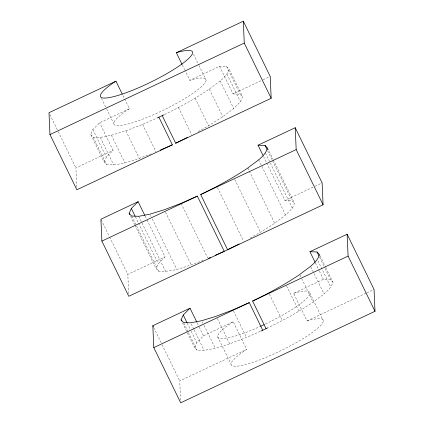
<?xml version="1.0" encoding="UTF-8"?>
<svg xmlns="http://www.w3.org/2000/svg" width="424" height="424" viewBox="0 0 424 424"><rect width="100%" height="100%" fill="white"/><g stroke="black" fill="none" stroke-linecap="round" stroke-linejoin="round"><path stroke-width="0.32" stroke-dasharray="2.12 1.59" d="M151.283 153.843C136.957 158.968 122.207 165.848 106.668 164.724L104.14 162.048L90.688 134.45L92.883 129.553L99.645 122.769L129.405 108.777L122.536 94.685M104.14 162.048L106.334 157.15L113.097 150.366L99.645 122.769M164.549 114.485C180.03 107.055 195.045 98.66 209.334 89.13C216.426 83.221 225.992 78.498 229.161 69.234L226.639 66.563L219.568 66.292L189.809 80.327L184.944 70.347M203.202 260.352C188.871 265.477 174.121 272.356 158.581 271.233L156.059 268.562L158.253 263.664L165.016 256.875L146.789 219.484M198.225 131.594L208.55 125.806L222.786 116.727L233.656 108.518L240.419 101.733L242.613 96.836L229.161 69.234M260.315 331.303L246.455 337.435L229.691 343.838L215.249 348.268L204.114 350.42L197.043 350.15L194.521 347.473L196.715 342.576L203.478 335.787L233.237 321.795L246.689 349.392L244.272 350.934A51.166 8.978 -26 0 0 244.871 364.73A51.166 8.978 -26 0 0 310.145 333.985A51.166 8.978 -26 0 0 309.546 320.194L307.093 320.947L293.641 293.35L323.395 279.31L330.471 279.58L332.994 282.257C329.824 291.516 320.258 296.238 313.166 302.153C298.872 311.677 283.863 320.072 268.381 327.503M250.139 238.108L260.463 232.32L274.704 223.241L285.575 215.026L292.337 208.242L294.526 203.345L273.411 160.018M129.405 108.777L126.988 110.32A51.166 8.978 -26 0 0 127.587 124.11A51.166 8.978 -26 0 0 192.862 93.37A51.166 8.978 -26 0 0 192.263 79.574L189.809 80.327M233.237 321.795L230.815 323.337A51.166 8.978 -26 0 0 220.496 338.622A51.166 8.978 -26 0 0 259.965 326.56M76.749 187.207L75.907 167.904L113.097 150.366M219.568 66.292L233.02 93.89L262.536 80.004M263.124 79.728L270.21 76.394M128.668 293.715L127.825 274.413L165.016 256.875M266.707 163.007L284.933 200.398L314.449 186.512M315.043 186.237L322.123 182.903M180.582 400.224L179.739 380.927L246.689 349.392M307.093 320.947L366.267 293.074M366.866 292.793L374.042 289.417M90.688 134.45L93.211 137.127L100.287 137.397L111.422 135.245L125.859 130.82L142.623 124.418L156.483 118.28M293.641 293.35L296.095 292.597A51.166 8.978 -26 0 1 306.669 298.406A51.166 8.978 -26 0 1 264.751 324.349M233.02 93.89L240.09 94.16L242.613 96.836M284.933 200.398L292.004 200.669L294.526 203.345M267.624 148.151L273.12 159.424M320.115 255.831L325.553 266.988M325.839 267.576L332.994 282.257M226.639 66.563L240.09 94.16M267.703 150.817L292.004 200.669M319.59 257.267L324.742 267.836M325.028 268.424L330.471 279.58M226.967 74.136L240.419 101.733M265.429 153.048L292.337 208.242M317.921 260.728L330.8 287.154M263.527 156.477L266.42 162.413M315.382 262.869L319.102 270.501M319.389 271.09L323.395 279.31M220.204 80.92L233.656 108.518M258.667 159.832L285.575 215.026M310.871 266.929L324.037 293.938M193.487 54.272L198.639 64.84M198.925 65.428L206.08 80.104M309.912 293.127L323.364 320.724M209.334 89.13L222.786 116.727M247.796 168.042L248.957 170.416M249.243 171.01L274.704 223.241M300.001 275.139L301.432 278.075M301.718 278.663L313.166 302.153M182.368 65.063L184.657 69.759M195.098 98.209L208.55 125.806M234.716 179.495L260.463 232.32M286.619 285.983L298.925 311.232M178.462 107.537L191.627 134.546M217.507 187.636L243.54 241.049M269.415 294.134L282.294 320.555M142.623 124.418L156.074 152.015M181.085 203.329L207.702 257.93M233.576 311.009L246.455 337.435M125.859 130.82L139.311 158.417M165.482 212.106L191.229 264.926M217.385 318.588L229.691 343.838M101.458 98.336L106.329 108.316M106.615 108.904L113.77 123.585M217.597 336.603L231.054 364.2M111.422 135.245L124.873 162.843M150.462 215.344L151.039 216.532M152.2 218.906L176.787 269.357M202.37 321.843L202.942 323.019M204.087 325.367L215.249 348.268M145.05 215.927L146.497 218.89M197.181 322.871L198.898 326.395M199.185 326.978L203.478 335.787M100.287 137.397L113.738 164.994M138.749 216.309L165.652 271.508M191.235 323.994L193.81 329.278M194.097 329.867L204.114 350.42M92.883 129.553L106.334 157.15M135.399 216.775L138.288 222.711M138.579 223.305L158.253 263.664M187.27 323.199L190.132 329.072M191.277 331.42L196.715 342.576M93.211 137.127L106.668 164.724M131.679 216.039L158.581 271.233M183.878 323.136L188.171 331.944M188.457 332.533L197.043 350.15M130.597 216.33L134.652 224.641M134.938 225.234L156.059 268.562M182.5 322.812L187.079 332.204M187.366 332.792L194.521 347.473M49.873 114.491L57.971 131.106M58.263 131.7L75.907 167.904M101.209 219.812L109.307 236.433M109.599 237.027L127.825 274.413M153.705 327.508L161.804 344.129M162.095 344.723L179.739 380.927"/><path stroke-width="0.64" d="M129.733 214.549L129.15 213.362L131.345 208.465L138.107 201.681L144.764 215.334M181.642 321.048L181.069 319.876L183.263 314.979L190.026 308.19L196.895 322.282M122.25 94.096L115.953 81.18L113.531 82.722A51.166 8.978 -26 0 0 114.136 96.513A51.166 8.978 -26 0 0 179.41 65.773A51.166 8.978 -26 0 0 178.811 51.977L176.358 52.73L182.082 64.475M157.087 118.015L163.971 114.772M162.233 115.641L175.684 143.238L187.276 137.45M239.194 243.959L227.598 249.747L200.695 194.552C216.956 186.751 232.803 178.08 247.796 168.042C254.888 162.132 264.459 157.41 267.624 148.151L265.101 145.474L258.031 145.204L262.949 155.29M267.804 327.794L266.065 328.664L252.609 301.061C268.869 293.26 284.721 284.589 299.715 274.556C306.806 268.641 316.373 263.919 319.542 254.66L317.014 251.983L309.944 251.713L315.096 262.281M115.953 81.18L49.004 112.71L49.958 134.583L76.866 189.782L172.345 144.812L158.894 117.215M176.358 52.73L243.307 21.2L270.21 76.394L271.164 98.273L175.684 143.238M49.958 134.583L244.261 43.073L243.307 21.2M138.107 201.681L100.923 219.219L101.877 241.097L128.779 296.291L323.077 204.781L322.123 182.903L295.221 127.709L258.031 145.204M101.877 241.097L197.356 196.127L224.259 251.321L215.222 255.322M200.695 194.552L296.175 149.587L295.221 127.709M309.944 251.713L347.134 234.218L374.042 289.417L374.996 311.29L180.693 402.8L153.79 347.606L152.836 325.727L190.026 308.19M153.79 347.606L249.27 302.635L262.726 330.232L266.065 328.664M252.609 301.061L348.093 256.096L347.134 234.218M160.293 150.144L172.345 144.812M197.356 196.127L181.085 203.329L164.327 209.732L149.884 214.157L138.749 216.309L131.679 216.039L129.15 213.362M208.592 258.258L210.399 257.458M249.27 302.635L233.004 309.838L216.24 316.24L201.798 320.671L190.662 322.823L183.592 322.547L181.069 319.876M260.914 331.033L262.726 330.232M244.261 43.073L271.164 98.273M296.175 149.587L323.077 204.781M348.093 256.096L374.996 311.29M265.101 145.474L267.125 149.63M317.014 251.983L319.018 256.091M131.345 208.465L135.108 216.182M183.263 314.979L186.984 322.611M152.836 325.727L153.414 326.915M264.184 324.62A51.166 8.978 -26 0 1 260.569 326.289"/></g></svg>
